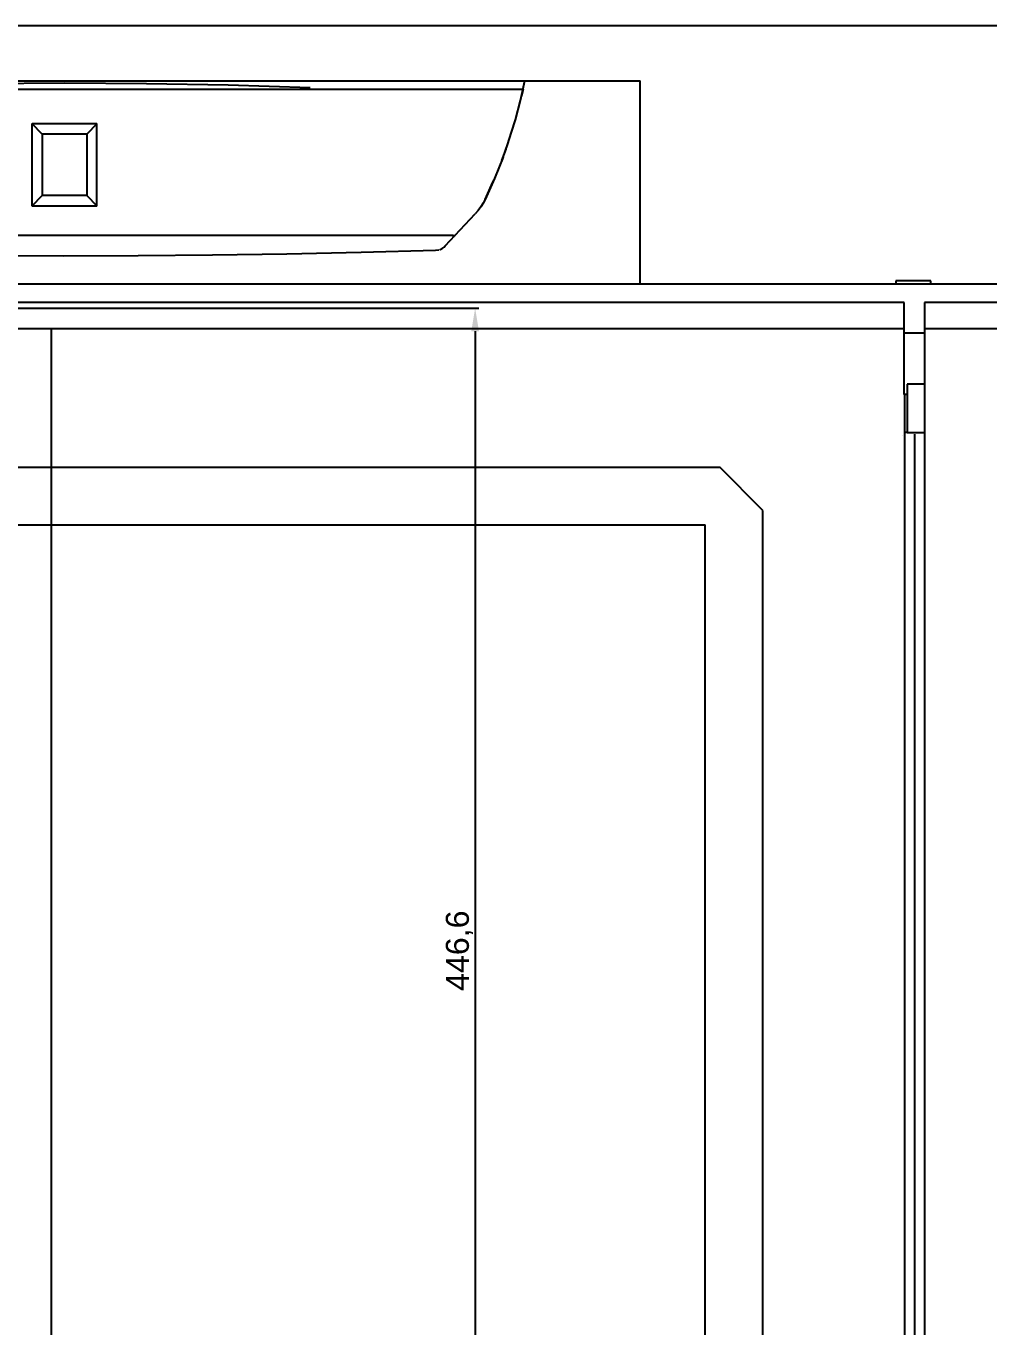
# Model space of a CAD drawing. Header units: millimetres. Extents: x 2936 to 53953, y 1541 to 47526.
# Drawn here: x 42645.2 to 42979.8, y 47074.3 to 47526.1 of the extents above; entities that cross this region are included whole.
import ezdxf

# ---------------------------------------------------------------- set-up
doc = ezdxf.new("R2010")
doc.units = ezdxf.units.MM
doc.layers.add('! NO PLOT !', color=7, linetype='Continuous', true_color=0xff75dd, plot=False)
doc.layers.add('000-PI-ORMAR', color=2, linetype='Continuous')
doc.layers.add('KOTE', color=30, linetype='Continuous', plot=False)
doc.styles.get("Standard").update_dxf_attribs({"font": 'arial.ttf'})
doc.dimstyles.new('ISO-25-lb', dxfattribs={"dimtxt": 8, "dimasz": 8, "dimexe": 1.25, "dimexo": 0.625, "dimtad": 1, "dimtxsty": 'Standard', "dimcen": 5, "dimadec": 0, "dimazin": 0, "dimtfac": 1, "dimtmove": 0, "dimatfit": 3, "dimfxl": 1, "dimarcsym": 0})

# ---------------------------------------------------------------- blocks, each defined once
blk = doc.blocks.new('VX 8226.000_font')
at = {"layer": '! NO PLOT !'}
for p, q in [((24731.17, 8472.65), (25196.17, 8472.65)), ((25211.17, 8457.65), (25196.17, 8472.65)), ((25211.17, 6417.65), (25211.17, 8457.65)), ((24736.17, 8452.65), (25191.17, 8452.65)), ((25191.17, 6422.65), (25191.17, 8452.65))]:
    blk.add_line(p, q, dxfattribs=at)
at = {"layer": '000-PI-ORMAR'}
for p, q in [((24679.73, 8536.4), (25847.23, 8536.4)), ((25257.38, 8537.4), (25257.38, 8536.4)), ((25269.58, 8537.4), (25257.38, 8537.4)), ((25269.58, 8536.4), (25269.58, 8537.4)), ((25260.22, 8529.9), (24667.67, 8529.9)), ((25260.22, 8497.9), (25260.22, 8529.9)), ((25859.29, 8529.9), (25267.29, 8529.9)), ((25267.29, 8529.9), (25267.29, 6345.4)), ((25260.22, 8519.4), (25267.29, 8519.4)), ((25267.29, 8501.55), (25261.35, 8501.55)), ((25261.35, 8501.55), (25261.35, 8484.78)), ((25261.16, 8497.9), (25260.22, 8497.9)), ((25260.45, 6377.4), (25260.45, 8497.9)), ((25261.35, 8484.78), (25260.45, 8484.72)), ((25261.35, 8484.78), (25267.29, 8484.78)), ((25259.82, 8483.58), (25259.82, 8483.6)), ((25263.98, 6383.02), (25263.98, 8484.13))]:
    blk.add_line(p, q, dxfattribs=at)
blk = doc.blocks.new('*D944')
at = {"layer": 'Defpoints', "color": 0, "lineweight": 25, "ltscale": 0.25, "transparency": 16777216}
for p in [(42434.72, 47428), (42603.99, 46981.4), (42801.23, 46981.4)]:
    blk.add_point(p, dxfattribs=at)
at = {"layer": 'KOTE', "color": 0, "linetype": 'Continuous', "lineweight": -2, "ltscale": 0.25, "transparency": 16777216}
for p, q in [((42435.34, 47428), (42802.48, 47428)), ((42801.23, 47420), (42801.23, 46989.4)), ((42604.62, 46981.4), (42802.48, 46981.4))]:
    blk.add_line(p, q, dxfattribs=at)
at = {"layer": 'KOTE', "color": 0, "lineweight": 25, "ltscale": 0.25, "transparency": 16777216}
for points in [[(42799.89, 47420), (42802.56, 47420), (42801.23, 47428)], [(42799.89, 46989.4), (42802.56, 46989.4), (42801.23, 46981.4)]]:
    blk.add_solid(points, dxfattribs=at)
at = {"layer": 'KOTE', "color": 0, "lineweight": 25, "ltscale": 0.25, "transparency": 16777216, "insert": (42795.8, 47204.7), "char_height": 8, "attachment_point": 5, "rotation": 90}
blk.add_mtext('446,6', dxfattribs=at)

msp = doc.modelspace()

# ---------------------------------------------------------------- linework, layer by layer
at = {"layer": '! NO PLOT !', "ltscale": 0.25}
msp.add_line((45174.001, 47526.066), (41134.001, 47526.066), dxfattribs=at)
at = {"layer": '! NO PLOT !', "lineweight": 25, "ltscale": 0.25}
msp.add_line((42653.964, 47420.899), (42653.964, 46013.706), dxfattribs=at)
at = {"ltscale": 0.25}
for p, q in [((42357.689, 47420.899), (42950.239, 47420.899)), ((42957.314, 47420.899), (43549.314, 47420.899))]:
    msp.add_line(p, q, dxfattribs=at)
at = {"layer": '000-PI-ORMAR'}
for p, q in [((42458.576, 47506.968), (42858.576, 47506.968)), ((42858.576, 47436.468), (42858.576, 47506.968)), ((42817.878, 47504.041), (42499.275, 47504.041)), ((42817.878, 47504.041), (42817.35, 47501.709)), ((42647.311, 47463.468), (42647.311, 47492.168)), ((42647.311, 47492.168), (42669.841, 47492.168)), ((42650.861, 47488.518), (42647.311, 47492.068)), ((42669.841, 47492.068), (42666.291, 47488.518)), ((42669.841, 47463.468), (42669.841, 47492.168)), ((42650.861, 47488.518), (42650.861, 47467.118)), ((42666.291, 47488.518), (42650.861, 47488.518)), ((42666.291, 47488.518), (42666.291, 47467.118)), ((42810.521, 47479.369), (42811.961, 47483.291)), ((42647.311, 47463.568), (42650.861, 47467.118)), ((42666.291, 47467.118), (42650.861, 47467.118)), ((42666.291, 47467.118), (42669.841, 47463.568)), ((42669.841, 47463.468), (42647.311, 47463.468)), ((42790.837, 47449.616), (42801.273, 47460.807)), ((42523.576, 47453.377), (42793.577, 47453.377)), ((42793.576, 47453.328), (42793.576, 47452.553)), ((42793.576, 47453.328), (42794.258, 47453.284)), ((42787.502, 47448.107), (42788.576, 47448.263)), ((42788.576, 47448.368), (42788.576, 47448.263)), ((42458.576, 47436.468), (42858.576, 47436.468))]:
    msp.add_line(p, q, dxfattribs=at)
for points in [[(42743.877, 47504.58), (42715.47, 47505.451), (42687.054, 47505.974), (42658.634, 47506.149), (42630.176, 47505.975), (42601.721, 47505.452), (42573.276, 47504.58)], [(42810.933, 47480.462), (42812.478, 47484.775), (42813.91, 47489.129), (42815.224, 47493.514), (42816.993, 47500.212), (42818.492, 47506.968)], [(42810.933, 47480.462), (42807.969, 47473.047), (42804.661, 47465.761)], [(42804.691, 47465.823), (42807.435, 47471.807), (42807.733, 47472.496)], [(42804.661, 47465.761), (42803.965, 47464.445), (42803.173, 47463.184), (42802.268, 47461.959), (42801.273, 47460.807)], [(42529.651, 47448.107), (42555.355, 47447.429), (42581.079, 47446.901), (42606.817, 47446.522), (42632.562, 47446.295), (42658.309, 47446.218), (42684.163, 47446.292), (42710.015, 47446.519), (42735.86, 47446.897), (42761.691, 47447.426), (42787.502, 47448.107)], [(42788.921, 47448.368), (42789.068, 47448.422), (42789.779, 47448.765), (42790.441, 47449.237), (42790.837, 47449.616)]]:
    msp.add_lwpolyline(points, dxfattribs=at)

# ---------------------------------------------------------------- block references
at = {"layer": '000-PI-ORMAR', "linetype": 'ByBlock', "lineweight": -2}
msp.add_blockref('VX 8226.000_font', (17690.019, 38900.066), dxfattribs=at)

# ---------------------------------------------------------------- dimensions: what is measured, and where the dimension line sits
at = {"layer": 'KOTE', "lineweight": 25, "ltscale": 0.25}
dim = msp.add_linear_dim(base=(42801.228, 46981.396), p1=(42434.718, 47427.996), p2=(42603.993, 46981.396), angle=90, dimstyle='ISO-25-lb', dxfattribs=at)
dim.commit()
dim.dimension.update_dxf_attribs({"geometry": '*D944', "text_midpoint": (42795.796, 47204.696)})

doc.saveas('drawing.dxf')
